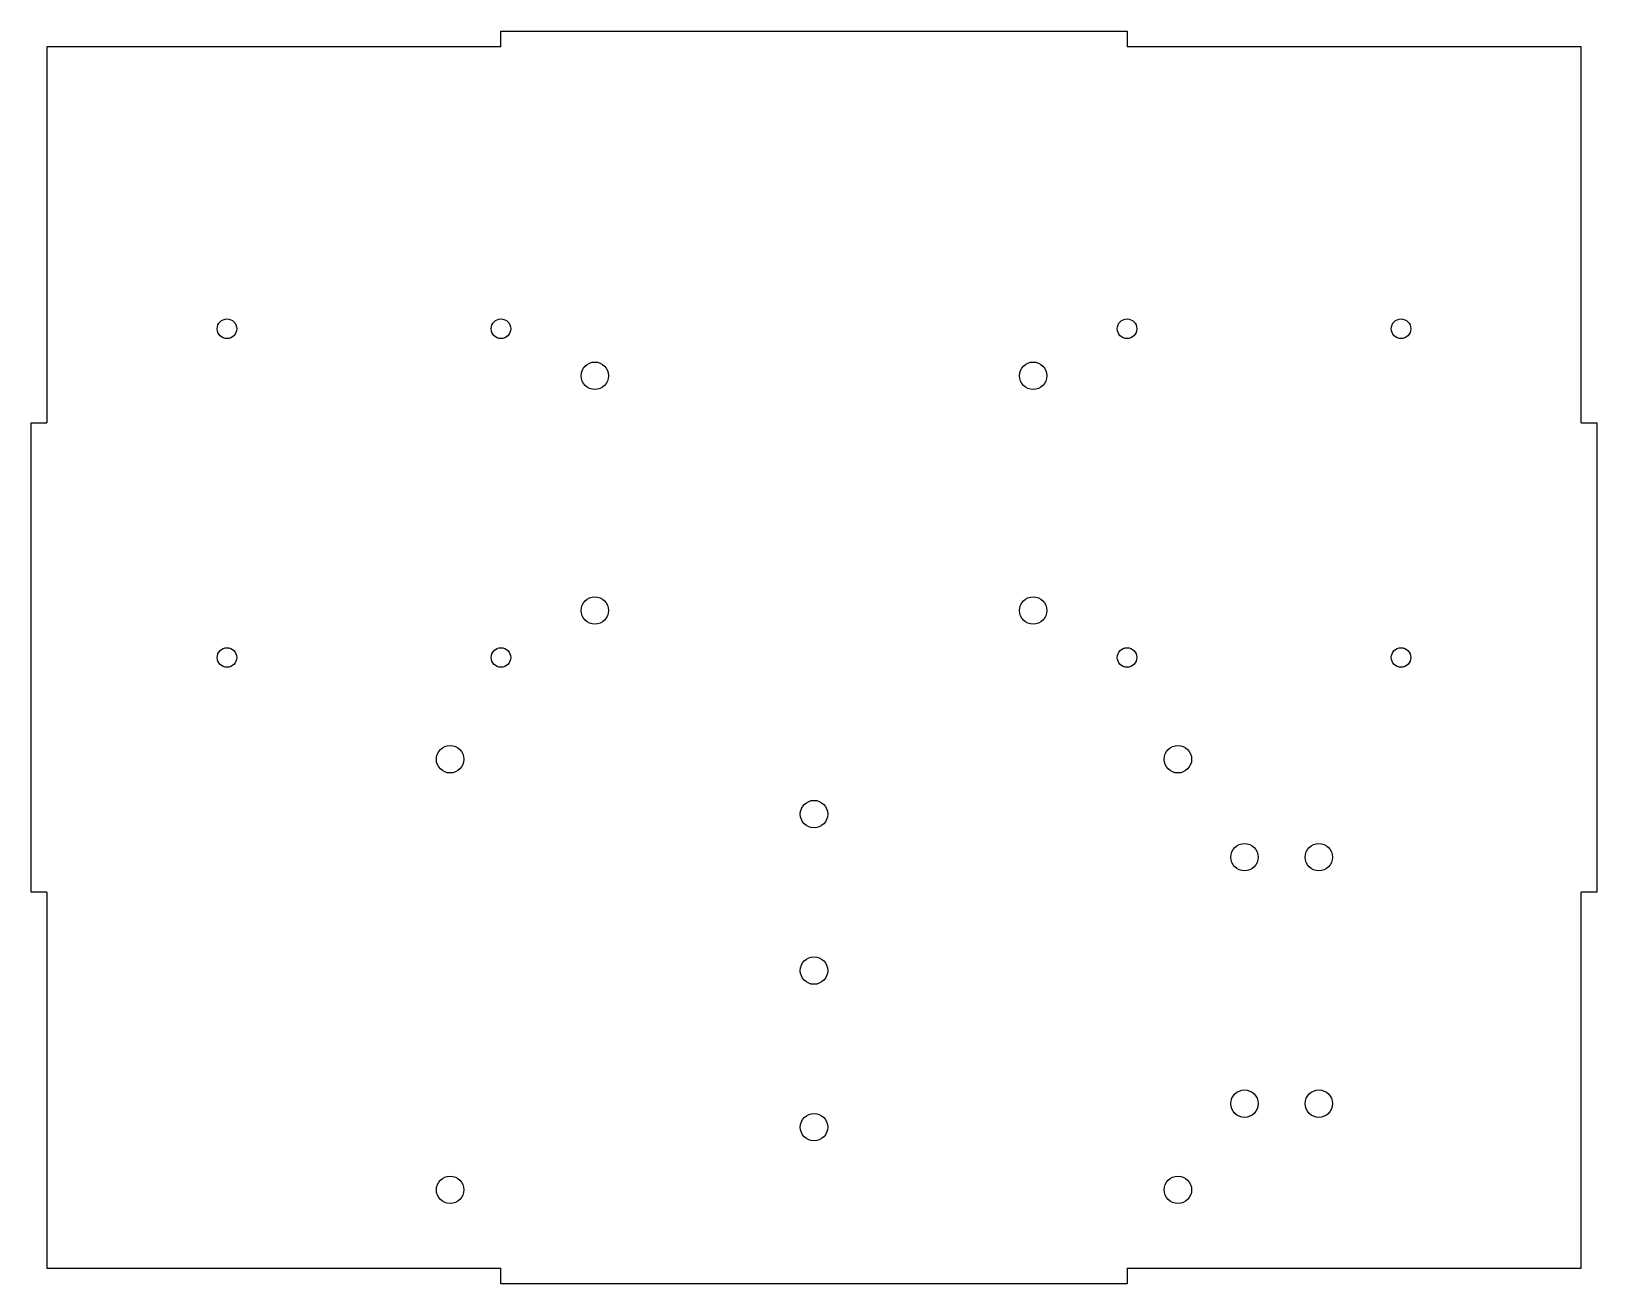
# Model space of a CAD drawing. Header units: millimetres. Extents: x 0 to 200, y 0 to 160.
import ezdxf

# ---------------------------------------------------------------- set-up
doc = ezdxf.new("R2010")
doc.units = ezdxf.units.MM
doc.layers.add('Shape2DView', color=7, linetype='CONTINUOUS')

msp = doc.modelspace()

# ---------------------------------------------------------------- linework, layer by layer
at = {"layer": 'Shape2DView'}
for p, q in [((60, 158), (60, 160)), ((60, 160), (140, 160)), ((140, 160), (140, 158)), ((60, 158), (2, 158)), ((2, 158), (2, 110)), ((198, 158), (140, 158)), ((198, 110), (198, 158)), ((0, 110), (2, 110)), ((0, 50), (0, 110)), ((198, 110), (200, 110)), ((200, 110), (200, 50)), ((2, 50), (0, 50)), ((2, 50), (2, 2)), ((200, 50), (198, 50)), ((198, 2), (198, 50)), ((2, 2), (60, 2)), ((60, 0), (60, 2)), ((140, 2), (140, 0)), ((140, 2), (198, 2)), ((140, 0), (60, 0))]:
    msp.add_line(p, q, dxfattribs=at)
for centre, radius in [((25, 122), 1.25), ((60, 122), 1.25), ((140, 122), 1.25), ((175, 122), 1.25), ((72, 116), 1.75), ((128, 116), 1.75), ((72, 86), 1.75), ((128, 86), 1.75), ((25, 80), 1.25), ((60, 80), 1.25), ((140, 80), 1.25), ((175, 80), 1.25), ((53.5, 67), 1.75), ((146.5, 67), 1.75), ((100, 60), 1.75), ((155, 54.5), 1.75), ((164.5, 54.5), 1.75), ((100, 40), 1.75), ((155, 23), 1.75), ((164.5, 23), 1.75), ((100, 20), 1.75), ((53.5, 12), 1.75), ((146.5, 12), 1.75)]:
    msp.add_circle(centre, radius, dxfattribs=at)

doc.saveas('drawing.dxf')
